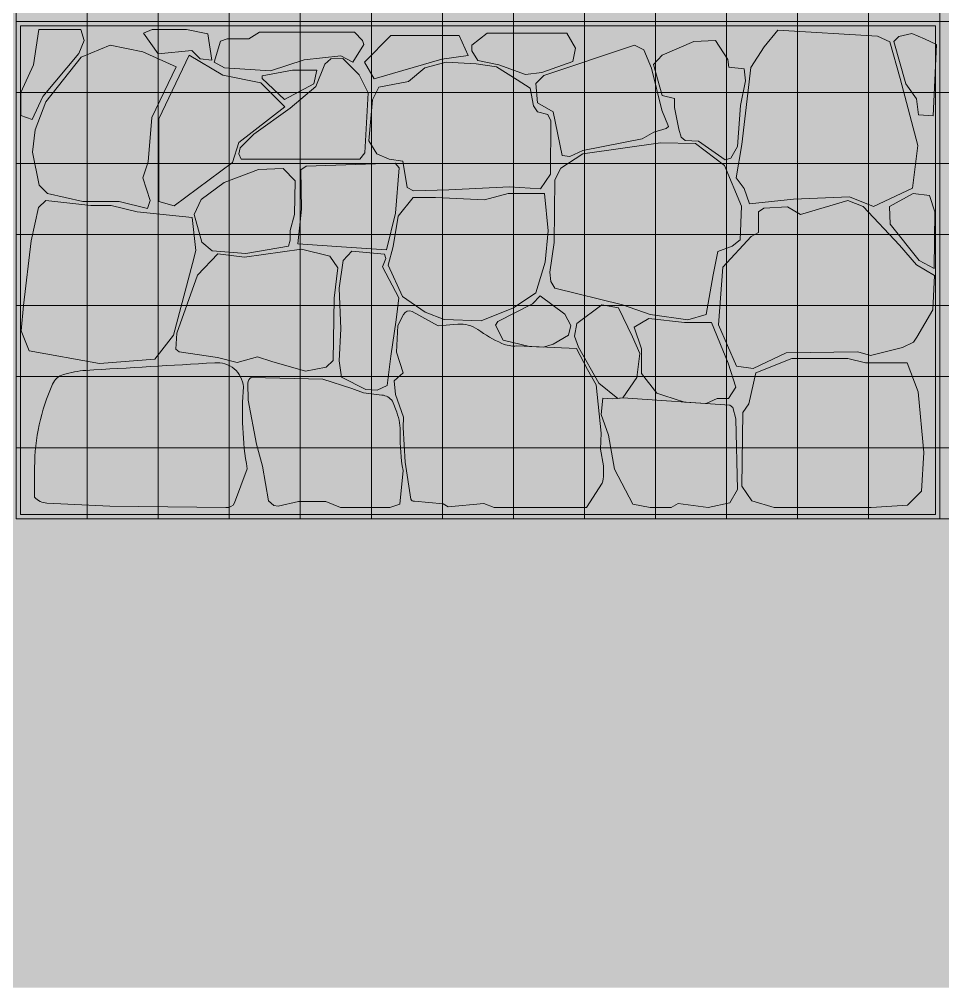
# Model space of a CAD drawing. Header units: centimetres. Extents: x -4381 to 5639, y -3920 to 4826.
# Drawn here: x 185.011 to 186.39, y 0.996 to 2.444 of the extents above; entities that cross this region are included whole.
import ezdxf
from ezdxf.xclip import XClip

# ---------------------------------------------------------------- set-up
doc = ezdxf.new("R2010")
doc.units = ezdxf.units.CM
doc.header["$MEASUREMENT"] = 0
doc.header["$XCLIPFRAME"] = 0
doc.set_wipeout_variables(frame=1)
doc.linetypes.add('Wipeout_Contour', pattern=[100, 0, -100])
for name, color, linetype, lineweight, true_color in [('0- SITE_Pen_No__180', 7, 'Continuous', 5, 0xe2e3c6), ('cad-block.com_Pen_No__62', 7, 'Continuous', 5, 0xaaaaaa), ('hatch stone_Pen_No__254', 7, 'Continuous', 13, 0xe8e8e8)]:
    doc.layers.add(name, color=color, linetype=linetype, lineweight=lineweight, true_color=true_color)
doc.layers.add('0_Pen_No__1', color=7, linetype='Continuous', lineweight=5)
doc.layers.add('net_Pen_No__1', color=7, linetype='Continuous', lineweight=5)
doc.layers.add('Drawing & Figure', color=7, linetype='Continuous')
doc.layers.add('Mur de clôture', color=7, linetype='Continuous')

# ---------------------------------------------------------------- blocks, each defined once
blk = doc.blocks.new('Drawing_15_15', base_point=(-267.6734, 10.6179))
at = {"layer": 'hatch stone_Pen_No__254', "linetype": 'Continuous', "ltscale": 10}
for points in [[(185.0296, 2.294), (185.0456, 2.3285), (185.0994, 2.3924), (185.1078, 2.4119), (185.1027, 2.4286), (185.0398, 2.4286), (185.0316, 2.3758), (185.0128, 2.3342), (185.0128, 2.2998)], [(185.218, 2.3922), (185.2683, 2.3971), (185.2807, 2.3847), (185.2984, 2.3825), (185.2925, 2.422), (185.2603, 2.4286), (185.2093, 2.4286), (185.1964, 2.423)], [(185.3112, 2.4109), (185.302, 2.3798), (185.3172, 2.3712), (185.3858, 2.3668), (185.4365, 2.3834), (185.4912, 2.389), (185.509, 2.3798), (185.5257, 2.4059), (185.5237, 2.4122), (185.5115, 2.4245), (185.3694, 2.4245), (185.3536, 2.4144), (185.3215, 2.4144)], [(185.5409, 2.3546), (185.6422, 2.3842), (185.6815, 2.3898), (185.668, 2.4195), (185.5658, 2.4195), (185.5264, 2.3797)], [(185.8376, 2.3808), (185.8419, 2.4004), (185.8288, 2.423), (185.7099, 2.423), (185.6867, 2.4051), (185.687, 2.3967), (185.6959, 2.3822), (185.7271, 2.3759), (185.767, 2.361), (185.7914, 2.3643)], [(186.1021, 2.1679), (186.1675, 2.1749), (186.2513, 2.1784), (186.2872, 2.164), (186.3455, 2.1915), (186.3533, 2.2553), (186.3269, 2.3552), (186.3118, 2.4102), (186.2932, 2.4183), (186.1444, 2.4276), (186.1239, 2.4027), (186.104, 2.3719), (186.0905, 2.2564), (186.0817, 2.2069), (186.0937, 2.1909)], [(186.3761, 2.2994), (186.3813, 2.4061), (186.3634, 2.4145), (186.3444, 2.4227), (186.3249, 2.4179), (186.3177, 2.4107), (186.3356, 2.3472), (186.3513, 2.325), (186.3545, 2.3011)], [(185.2022, 2.1611), (185.2061, 2.1727), (185.1953, 2.2068), (185.2031, 2.2306), (185.2089, 2.2971), (185.245, 2.3725), (185.1951, 2.3951), (185.1466, 2.405), (185.1029, 2.3869), (185.0502, 2.3203), (185.0343, 2.2785), (185.0303, 2.2449), (185.0404, 2.196), (185.0528, 2.1835), (185.1058, 2.1714), (185.16, 2.1714)], [(185.822, 2.2404), (185.8335, 2.2388), (185.8526, 2.2474), (185.9415, 2.2649), (185.9587, 2.2752), (185.9773, 2.2804), (185.9807, 2.2836), (185.971, 2.3078), (185.9556, 2.3707), (185.9438, 2.3983), (185.93, 2.4049), (185.7944, 2.3599), (185.7823, 2.3477), (185.7849, 2.3191), (185.8087, 2.3054)], [(185.9995, 2.2678), (186.0055, 2.2628), (186.0258, 2.2618), (186.0654, 2.2336), (186.0738, 2.2364), (186.0837, 2.2538), (186.0885, 2.315), (186.0958, 2.3517), (186.0941, 2.3699), (186.0712, 2.3724), (186.0695, 2.3835), (186.0513, 2.412), (186.0189, 2.4104), (185.9711, 2.3901), (185.9584, 2.3763), (185.9715, 2.3298), (185.9899, 2.3256), (185.9899, 2.3117), (185.9962, 2.2793)], [(185.2644, 2.3902), (185.2191, 2.2952), (185.2191, 2.1714), (185.2423, 2.1651), (185.3292, 2.2295), (185.3389, 2.2595), (185.4075, 2.3127), (185.3714, 2.3488), (185.3147, 2.3604)], [(185.4763, 2.3846), (185.467, 2.3768), (185.4538, 2.3435), (185.4154, 2.3109), (185.3611, 2.272), (185.3408, 2.2517), (185.3387, 2.2427), (185.3423, 2.2345), (185.5193, 2.2345), (185.5268, 2.244), (185.5318, 2.3336), (185.5183, 2.3609), (185.4943, 2.3849)], [(185.5838, 2.2316), (185.5905, 2.1924), (185.5999, 2.1875), (185.6523, 2.189), (185.7432, 2.1932), (185.7896, 2.1903), (185.8047, 2.2123), (185.8049, 2.2922), (185.8005, 2.3014), (185.785, 2.3052), (185.779, 2.3146), (185.774, 2.341), (185.7547, 2.3532), (185.7239, 2.3727), (185.6932, 2.3772), (185.6484, 2.3798), (185.6169, 2.3711), (185.5924, 2.3508), (185.5479, 2.3423), (185.5386, 2.3232), (185.5331, 2.2621), (185.5447, 2.2425), (185.5632, 2.2346)], [(185.3737, 2.3551), (185.4068, 2.3238), (185.4506, 2.3472), (185.4551, 2.3677), (185.4188, 2.3677), (185.3737, 2.3591)], [(185.811, 2.0419), (185.9123, 2.0168), (185.9533, 2.0023), (186.0095, 1.9946), (186.0369, 2.0027), (186.0476, 2.062), (186.0547, 2.0967), (186.0762, 2.1046), (186.088, 2.1142), (186.0898, 2.1643), (186.0643, 2.225), (186.0213, 2.258), (185.9691, 2.2589), (185.853, 2.2428), (185.8197, 2.221), (185.811, 2.204), (185.8097, 2.1103), (185.8033, 2.0656), (185.8049, 2.0519)], [(185.2989, 2.0978), (185.3493, 2.0935), (185.4127, 2.1047), (185.4153, 2.1134), (185.4154, 2.128), (185.4219, 2.1519), (185.423, 2.2024), (185.4049, 2.2206), (185.368, 2.2192), (185.3168, 2.1999), (185.2823, 2.1743), (185.2721, 2.152), (185.2833, 2.1108)], [(185.4268, 2.1082), (185.4994, 2.1033), (185.5594, 2.0994), (185.5727, 2.1542), (185.5783, 2.2218), (185.5721, 2.2288), (185.4394, 2.2243), (185.4316, 2.2185), (185.4324, 2.1599)], [(185.0256, 1.9484), (185.1305, 1.9293), (185.2134, 1.9358), (185.2409, 1.9718), (185.2693, 2.0789), (185.2746, 2.0984), (185.269, 2.1476), (185.1867, 2.1561), (185.1478, 2.1655), (185.1173, 2.1655), (185.0503, 2.1731), (185.0395, 2.1623), (185.0283, 2.1125), (185.0169, 2.0158), (185.0135, 1.9782)], [(185.562, 2.0762), (185.5835, 2.0295), (185.6173, 2.0059), (185.6458, 1.9948), (185.7011, 1.993), (185.7492, 2.0123), (185.7827, 2.0348), (185.7966, 2.0807), (185.801, 2.1275), (185.7957, 2.1836), (185.741, 2.1836), (185.7057, 2.1741), (185.6328, 2.1776), (185.5993, 2.1776), (185.5767, 2.1493), (185.5693, 2.1043)], [(186.0824, 1.9252), (186.1072, 1.9219), (186.1565, 1.9453), (186.2639, 1.9466), (186.2825, 1.9414), (186.3304, 1.953), (186.3468, 1.9609), (186.3519, 1.9686), (186.3759, 2.0096), (186.3784, 2.0608), (186.3512, 2.0767), (186.3258, 2.1061), (186.2717, 2.1638), (186.2487, 2.1729), (186.178, 2.1521), (186.1586, 2.1635), (186.1231, 2.1615), (186.1151, 2.1559), (186.1151, 2.1249), (186.1046, 2.119), (186.0619, 2.0734), (186.0556, 1.9871)], [(186.3109, 2.1639), (186.3122, 2.1376), (186.3553, 2.0832), (186.3777, 2.0714), (186.3787, 2.1562), (186.3709, 2.1802), (186.3466, 2.1833)], [(185.2443, 1.9507), (185.2495, 1.9467), (185.3067, 1.9382), (185.3361, 1.9306), (185.3664, 1.9391), (185.3881, 1.9321), (185.4382, 1.9177), (185.4691, 1.9237), (185.4799, 1.9339), (185.481, 2.0268), (185.4865, 2.0724), (185.4745, 2.0897), (185.4321, 2.1003), (185.3471, 2.088), (185.3071, 2.0934), (185.2769, 2.0614), (185.2461, 1.9745)], [(185.5286, 1.8904), (185.5452, 1.8894), (185.5606, 1.8962), (185.5661, 1.9403), (185.5737, 1.9944), (185.5776, 2.0273), (185.5534, 2.0737), (185.5582, 2.086), (185.5566, 2.0929), (185.5077, 2.0973), (185.4946, 2.0834), (185.4884, 2.042), (185.491, 1.9809), (185.4887, 1.9334), (185.492, 1.9088)], [(185.7339, 1.9639), (185.7729, 1.9547), (185.7938, 1.9538), (185.8085, 1.9583), (185.8315, 1.9715), (185.8349, 1.9859), (185.8261, 2.0029), (185.789, 2.0304), (185.7777, 2.0182), (185.7258, 1.9921), (185.7224, 1.9865)], [(185.8404, 1.9703), (185.8462, 1.9536), (185.8769, 1.8999), (185.905, 1.8771), (185.9126, 1.8779), (185.9334, 1.9085), (185.9382, 1.9444), (185.9271, 1.9693), (185.9061, 2.0126), (185.8812, 2.0169), (185.8439, 1.9891)], [(185.6517, 1.7148), (185.705, 1.7198), (185.7205, 1.714), (185.8582, 1.714), (185.8818, 1.7503, 0.078557), (185.8836, 1.7762), (185.8791, 1.8011), (185.8802, 1.8253), (185.8729, 1.8976), (185.8599, 1.9204), (185.8432, 1.9517), (185.754, 1.9555, -0.129508), (185.7317, 1.9593, -0.047136), (185.6959, 1.98, 0.178869), (185.6658, 1.9881), (185.6366, 1.9855), (185.5978, 2.0069, 0.402294), (185.5848, 2.0026), (185.5761, 1.9861), (185.5744, 1.9461), (185.5842, 1.9154), (185.5708, 1.9033), (185.5729, 1.8827), (185.585, 1.849), (185.5845, 1.8338), (185.5874, 1.7817), (185.5955, 1.7265, 0.271244), (185.601, 1.7233), (185.6443, 1.7194)], [(185.9736, 1.8813), (186.0047, 1.8717), (186.0369, 1.8695), (186.0533, 1.877), (186.0706, 1.877), (186.0812, 1.8939), (186.0702, 1.9296), (186.0622, 1.9491), (186.0453, 1.9907), (186.0049, 1.9907), (185.9512, 1.9966), (185.9295, 1.9835), (185.9407, 1.951), (185.9407, 1.9143), (185.9632, 1.8849)], [(185.0335, 1.7294, 0.202929), (185.052, 1.7205), (185.1458, 1.716), (185.3195, 1.714, 0.315943), (185.3323, 1.7208), (185.3512, 1.772, -0.062601), (185.3455, 1.8944, 0.423499), (185.3026, 1.9302), (185.1099, 1.9189, 0.056058), (185.0767, 1.9128, 0.216368), (185.0603, 1.8984, 0.106349), (185.0335, 1.774)], [(186.1387, 1.714), (186.2034, 1.714), (186.2838, 1.714), (186.3382, 1.7175), (186.3589, 1.7382), (186.3626, 1.7962), (186.3539, 1.8869), (186.3375, 1.9304), (186.2752, 1.9304), (186.2487, 1.9366), (186.1649, 1.9366), (186.1114, 1.9152), (186.1007, 1.8691), (186.0917, 1.8561), (186.0906, 1.746), (186.1054, 1.7238)], [(185.3829, 1.7239), (185.3911, 1.7172), (185.3977, 1.7162), (185.428, 1.7229), (185.4686, 1.7229), (185.4906, 1.714), (185.5643, 1.714), (185.5794, 1.719), (185.5842, 1.7695, -0.055011), (185.58, 1.8244, 0.099308), (185.5746, 1.8565), (185.5683, 1.873, 0.204724), (185.5523, 1.8821), (185.5248, 1.8852), (185.5074, 1.8921), (185.4643, 1.9059), (185.357, 1.9085, 0.262334), (185.3523, 1.9), (185.3525, 1.8744), (185.3652, 1.8085), (185.374, 1.7758)], [(185.9274, 1.7189), (185.9533, 1.714), (185.985, 1.714), (185.9955, 1.7198), (186.0399, 1.714), (186.0723, 1.7209), (186.0841, 1.7408), (186.0814, 1.8467), (186.077, 1.8636), (186.0723, 1.8671), (185.9126, 1.8779), (185.8974, 1.8762), (185.8827, 1.8776), (185.8803, 1.8532), (185.8911, 1.8222), (185.9001, 1.7713)]]:
    blk.add_hatch(color=256, dxfattribs=at).paths.add_polyline_path(points)
at = {"layer": 'cad-block.com_Pen_No__62', "linetype": 'Continuous', "ltscale": 10, "flags": 128}
for points in [[(185.2443, 1.9507), (185.2461, 1.9745), (185.2769, 2.0614), (185.3071, 2.0934), (185.3471, 2.088), (185.4321, 2.1003), (185.4745, 2.0897), (185.4865, 2.0724), (185.481, 2.0268), (185.4799, 1.9339), (185.4691, 1.9237), (185.4382, 1.9177), (185.3881, 1.9321), (185.3664, 1.9391), (185.3361, 1.9306), (185.3067, 1.9382), (185.2495, 1.9467), (185.2443, 1.9507)], [(185.5286, 1.8904), (185.492, 1.9088), (185.4887, 1.9334), (185.491, 1.9809), (185.4884, 2.042), (185.4946, 2.0834), (185.5077, 2.0973), (185.5566, 2.0929), (185.5582, 2.086), (185.5534, 2.0737), (185.5776, 2.0273), (185.5737, 1.9944), (185.5661, 1.9403), (185.5606, 1.8962), (185.5452, 1.8894), (185.5286, 1.8904)], [(185.7339, 1.9639), (185.7224, 1.9865), (185.7258, 1.9921), (185.7777, 2.0182), (185.789, 2.0304), (185.8261, 2.0029), (185.8349, 1.9859), (185.8315, 1.9715), (185.8085, 1.9583), (185.7938, 1.9538), (185.7729, 1.9547), (185.7339, 1.9639)], [(185.8404, 1.9703), (185.8439, 1.9891), (185.8812, 2.0169), (185.9061, 2.0126), (185.9271, 1.9693), (185.9382, 1.9444), (185.9334, 1.9085), (185.9126, 1.8779), (185.905, 1.8771), (185.8769, 1.8999), (185.8462, 1.9536), (185.8404, 1.9703)], [(185.9736, 1.8813), (186.0047, 1.8717), (186.0369, 1.8695), (186.0533, 1.877), (186.0706, 1.877), (186.0812, 1.8939), (186.0702, 1.9296), (186.0622, 1.9491), (186.0453, 1.9907), (186.0049, 1.9907), (185.9512, 1.9966), (185.9295, 1.9835), (185.9407, 1.951), (185.9407, 1.9143), (185.9632, 1.8849), (185.9736, 1.8813)], [(186.1387, 1.714), (186.1054, 1.7238), (186.0906, 1.746), (186.0917, 1.8561), (186.1007, 1.8691), (186.1114, 1.9152), (186.1649, 1.9366), (186.2487, 1.9366), (186.2752, 1.9304), (186.3375, 1.9304), (186.3539, 1.8869), (186.3626, 1.7962), (186.3589, 1.7382), (186.3382, 1.7175), (186.2838, 1.714), (186.2034, 1.714), (186.1387, 1.714)], [(185.9274, 1.7189), (185.9001, 1.7713), (185.8911, 1.8222), (185.8803, 1.8532), (185.8827, 1.8776), (185.8974, 1.8762), (185.9126, 1.8779), (186.0723, 1.8671), (186.077, 1.8636), (186.0814, 1.8467), (186.0841, 1.7408), (186.0723, 1.7209), (186.0399, 1.714), (185.9955, 1.7198), (185.985, 1.714), (185.9533, 1.714), (185.9274, 1.7189)]]:
    blk.add_lwpolyline(points, close=True, dxfattribs=at)
for points in [[(185.6517, 1.7148), (185.6443, 1.7194), (185.601, 1.7233, -0.271244), (185.5955, 1.7265), (185.5874, 1.7817), (185.5845, 1.8338), (185.585, 1.849), (185.5729, 1.8827), (185.5708, 1.9033), (185.5842, 1.9154), (185.5744, 1.9461), (185.5761, 1.9861), (185.5848, 2.0026, -0.402294), (185.5978, 2.0069), (185.6366, 1.9855), (185.6658, 1.9881, -0.178869), (185.6959, 1.98, 0.047136), (185.7317, 1.9593, 0.129508), (185.754, 1.9555), (185.8432, 1.9517), (185.8599, 1.9204), (185.8729, 1.8976), (185.8802, 1.8253), (185.8791, 1.8011), (185.8836, 1.7762, -0.078557), (185.8818, 1.7503), (185.8582, 1.714), (185.7205, 1.714), (185.705, 1.7198), (185.6517, 1.7148)], [(185.0335, 1.7294), (185.0335, 1.774, -0.106349), (185.0603, 1.8984, -0.216368), (185.0767, 1.9128, -0.056058), (185.1099, 1.9189, -0.001113), (185.3026, 1.9302, -0.423499), (185.3455, 1.8944, 0.062601), (185.3512, 1.772), (185.3323, 1.7208, -0.315943), (185.3195, 1.714), (185.1458, 1.716), (185.052, 1.7205, -0.202929), (185.0335, 1.7294)], [(185.3829, 1.7239), (185.374, 1.7758), (185.3652, 1.8085), (185.3525, 1.8744), (185.3523, 1.9, -0.262334), (185.357, 1.9085), (185.4643, 1.9059), (185.5074, 1.8921), (185.5248, 1.8852), (185.5523, 1.8821, -0.204724), (185.5683, 1.873), (185.5746, 1.8565, -0.099308), (185.58, 1.8244, 0.055011), (185.5842, 1.7695), (185.5794, 1.719), (185.5643, 1.714), (185.4906, 1.714), (185.4686, 1.7229), (185.428, 1.7229), (185.3977, 1.7162), (185.3911, 1.7172), (185.3829, 1.7239)]]:
    blk.add_lwpolyline(points, format="xyb", close=True, dxfattribs=at)
at = {"layer": 'net_Pen_No__1', "linetype": 'Continuous', "ltscale": 10, "flags": 128}
for points in [[(185.0059, 2.1219), (186.3861, 2.1219)], [(186.3861, 2.1219), (187.7663, 2.1219)], [(185.0059, 2.0158), (186.3861, 2.0158)], [(186.3861, 2.0158), (187.7663, 2.0158)], [(185.0059, 1.9096), (186.3861, 1.9096)], [(186.3861, 1.9096), (187.7663, 1.9096)], [(185.0059, 1.8034), (186.3861, 1.8034)], [(186.3861, 1.8034), (187.7663, 1.8034)]]:
    blk.add_lwpolyline(points, dxfattribs=at)
at = {"color": 254, "linetype": 'Wipeout_Contour', "lineweight": 0, "ltscale": 1671.77046}
blk.add_wipeout([(179.4853, 5.4131), (179.4853, 3.1827), (181.1878, 3.0031), (181.4619, 2.9897), (187.4252, 2.5376), (187.8062, 2.5014), (191.5693, 2.1494), (191.6061, 2.1461), (191.6061, 5.4131)], dxfattribs=at).dxf.layer = 'Mur de clôture'
at = {"layer": '0- SITE_Pen_No__180', "linetype": 'Continuous', "lineweight": 0, "ltscale": 10, "true_color": 0x383831}
blk.add_hatch(color=250, dxfattribs=at).paths.add_polyline_path([(150.8555, 0.9963), (191.9908, 0.9963), (191.9908, 2.1246), (191.9205, 2.1179), (191.5008, 2.1556), (187.8035, 2.5014), (187.4252, 2.5376), (181.4619, 2.9897), (181.1861, 3.0031), (180.7554, 3.0485), (176.89, 3.4563), (170.3282, 3.9956), (169.4763, 4.0562), (166.3708, 4.4948), (166.2162, 4.5439), (165.9513, 4.5439), (161.182, 5.0048), (160.5851, 5.0809), (159.2778, 5.1364), (159.0078, 5.1364), (157.2074, 5.1364), (156.5896, 5.1363), (151.1847, 5.1363), (151.0615, 5.1363), (150.8555, 5.1455)])
at = {"layer": '0_Pen_No__1', "linetype": 'Continuous', "lineweight": 0, "ltscale": 10, "true_color": 0x000000}
blk.add_hatch(color=18, dxfattribs=at).paths.add_polyline_path([(150.8555, 5.1482), (150.8555, 0.9963), (191.9908, 0.9963), (191.9908, 2.1212), (191.9068, 2.1179), (188.9123, 2.4127), (187.1039, 2.562), (179.4853, 3.1817), (177.5688, 3.3847), (175.805, 3.5455), (169.6156, 4.1104), (166.2312, 4.5836), (163.6783, 4.7817), (160.5633, 5.0818), (159.28, 5.1364), (157.0853, 5.1364), (157.0853, 5.1413), (150.9484, 5.1413)])
at = {"layer": 'cad-block.com_Pen_No__62', "linetype": 'Continuous', "ltscale": 10, "flags": 128}
for points in [[(185.0296, 2.294), (185.0128, 2.2998), (185.0128, 2.3342), (185.0316, 2.3758), (185.0398, 2.4286), (185.1027, 2.4286), (185.1078, 2.4119), (185.0994, 2.3924), (185.0456, 2.3285), (185.0296, 2.294)], [(185.218, 2.3922), (185.1964, 2.423), (185.2093, 2.4286), (185.2603, 2.4286), (185.2925, 2.422), (185.2984, 2.3825), (185.2807, 2.3847), (185.2683, 2.3971), (185.218, 2.3922)], [(185.3112, 2.4109), (185.302, 2.3798), (185.3172, 2.3712), (185.3858, 2.3668), (185.4365, 2.3834), (185.4912, 2.389), (185.509, 2.3798), (185.5257, 2.4059), (185.5237, 2.4122), (185.5115, 2.4245), (185.3694, 2.4245), (185.3536, 2.4144), (185.3215, 2.4144), (185.3112, 2.4109)], [(185.5409, 2.3546), (185.5264, 2.3797), (185.5658, 2.4195), (185.668, 2.4195), (185.6815, 2.3898), (185.6422, 2.3842), (185.5409, 2.3546)], [(185.8376, 2.3808), (185.7914, 2.3643), (185.767, 2.361), (185.7271, 2.3759), (185.6959, 2.3822), (185.687, 2.3967), (185.6867, 2.4051), (185.7099, 2.423), (185.8288, 2.423), (185.8419, 2.4004), (185.8376, 2.3808)], [(186.1021, 2.1679), (186.0937, 2.1909), (186.0817, 2.2069), (186.0905, 2.2564), (186.104, 2.3719), (186.1239, 2.4027), (186.1444, 2.4276), (186.2932, 2.4183), (186.3118, 2.4102), (186.3269, 2.3552), (186.3533, 2.2553), (186.3455, 2.1915), (186.2872, 2.164), (186.2513, 2.1784), (186.1675, 2.1749), (186.1021, 2.1679)], [(186.3761, 2.2994), (186.3813, 2.4061), (186.3634, 2.4145), (186.3444, 2.4227), (186.3249, 2.4179), (186.3177, 2.4107), (186.3356, 2.3472), (186.3513, 2.325), (186.3545, 2.3011), (186.3761, 2.2994)], [(185.2022, 2.1611), (185.16, 2.1714), (185.1058, 2.1714), (185.0528, 2.1835), (185.0404, 2.196), (185.0303, 2.2449), (185.0343, 2.2785), (185.0502, 2.3203), (185.1029, 2.3869), (185.1466, 2.405), (185.1951, 2.3951), (185.245, 2.3725), (185.2089, 2.2971), (185.2031, 2.2306), (185.1953, 2.2068), (185.2061, 2.1727), (185.2022, 2.1611)], [(185.822, 2.2404), (185.8087, 2.3054), (185.7849, 2.3191), (185.7823, 2.3477), (185.7944, 2.3599), (185.93, 2.4049), (185.9438, 2.3983), (185.9556, 2.3707), (185.971, 2.3078), (185.9807, 2.2836), (185.9773, 2.2804), (185.9587, 2.2752), (185.9415, 2.2649), (185.8526, 2.2474), (185.8335, 2.2388), (185.822, 2.2404)], [(185.9995, 2.2678), (185.9962, 2.2793), (185.9899, 2.3117), (185.9899, 2.3256), (185.9715, 2.3298), (185.9584, 2.3763), (185.9711, 2.3901), (186.0189, 2.4104), (186.0513, 2.412), (186.0695, 2.3835), (186.0712, 2.3724), (186.0941, 2.3699), (186.0958, 2.3517), (186.0885, 2.315), (186.0837, 2.2538), (186.0738, 2.2364), (186.0654, 2.2336), (186.0258, 2.2618), (186.0055, 2.2628), (185.9995, 2.2678)], [(185.2644, 2.3902), (185.2191, 2.2952), (185.2191, 2.1714), (185.2423, 2.1651), (185.3292, 2.2295), (185.3389, 2.2595), (185.4075, 2.3127), (185.3714, 2.3488), (185.3147, 2.3604), (185.2644, 2.3902)], [(185.4763, 2.3846), (185.4943, 2.3849), (185.5183, 2.3609), (185.5318, 2.3336), (185.5268, 2.244), (185.5193, 2.2345), (185.3423, 2.2345), (185.3387, 2.2427), (185.3408, 2.2517), (185.3611, 2.272), (185.4154, 2.3109), (185.4538, 2.3435), (185.467, 2.3768), (185.4763, 2.3846)], [(185.5838, 2.2316), (185.5905, 2.1924), (185.5999, 2.1875), (185.6523, 2.189), (185.7432, 2.1932), (185.7896, 2.1903), (185.8047, 2.2123), (185.8049, 2.2922), (185.8005, 2.3014), (185.785, 2.3052), (185.779, 2.3146), (185.774, 2.341), (185.7547, 2.3532), (185.7239, 2.3727), (185.6932, 2.3772), (185.6484, 2.3798), (185.6169, 2.3711), (185.5924, 2.3508), (185.5479, 2.3423), (185.5386, 2.3232), (185.5331, 2.2621), (185.5447, 2.2425), (185.5632, 2.2346), (185.5838, 2.2316)], [(185.3737, 2.3551), (185.3737, 2.3591), (185.4188, 2.3677), (185.4551, 2.3677), (185.4506, 2.3472), (185.4068, 2.3238), (185.3737, 2.3551)], [(185.811, 2.0419), (185.9123, 2.0168), (185.9533, 2.0023), (186.0095, 1.9946), (186.0369, 2.0027), (186.0476, 2.062), (186.0547, 2.0967), (186.0762, 2.1046), (186.088, 2.1142), (186.0898, 2.1643), (186.0643, 2.225), (186.0213, 2.258), (185.9691, 2.2589), (185.853, 2.2428), (185.8197, 2.221), (185.811, 2.204), (185.8097, 2.1103), (185.8033, 2.0656), (185.8049, 2.0519), (185.811, 2.0419)], [(185.2989, 2.0978), (185.2833, 2.1108), (185.2721, 2.152), (185.2823, 2.1743), (185.3168, 2.1999), (185.368, 2.2192), (185.4049, 2.2206), (185.423, 2.2024), (185.4219, 2.1519), (185.4154, 2.128), (185.4153, 2.1134), (185.4127, 2.1047), (185.3493, 2.0935), (185.2989, 2.0978)], [(185.4268, 2.1082), (185.4324, 2.1599), (185.4316, 2.2185), (185.4394, 2.2243), (185.5721, 2.2288), (185.5783, 2.2218), (185.5727, 2.1542), (185.5594, 2.0994), (185.4994, 2.1033), (185.4267, 2.108)], [(185.0256, 1.9484), (185.1305, 1.9293), (185.2134, 1.9358), (185.2409, 1.9718), (185.2693, 2.0789), (185.2746, 2.0984), (185.269, 2.1476), (185.1867, 2.1561), (185.1478, 2.1655), (185.1173, 2.1655), (185.0503, 2.1731), (185.0395, 2.1623), (185.0283, 2.1125), (185.0169, 2.0158), (185.0135, 1.9782), (185.0256, 1.9484)], [(185.562, 2.0762), (185.5693, 2.1043), (185.5767, 2.1493), (185.5993, 2.1776), (185.6328, 2.1776), (185.7057, 2.1741), (185.741, 2.1836), (185.7957, 2.1836), (185.801, 2.1275), (185.7966, 2.0807), (185.7827, 2.0348), (185.7492, 2.0123), (185.7011, 1.993), (185.6458, 1.9948), (185.6173, 2.0059), (185.5835, 2.0295), (185.562, 2.0762)], [(186.0824, 1.9252), (186.0556, 1.9871), (186.0619, 2.0734), (186.1046, 2.119), (186.1151, 2.1249), (186.1151, 2.1559), (186.1231, 2.1615), (186.1586, 2.1635), (186.178, 2.1521), (186.2487, 2.1729), (186.2717, 2.1638), (186.3258, 2.1061), (186.3512, 2.0767), (186.3784, 2.0608), (186.3759, 2.0096), (186.3519, 1.9686), (186.3468, 1.9609), (186.3304, 1.953), (186.2825, 1.9414), (186.2639, 1.9466), (186.1565, 1.9453), (186.1072, 1.9219), (186.0824, 1.9252)], [(186.3109, 2.1639), (186.3122, 2.1376), (186.3553, 2.0832), (186.3777, 2.0714), (186.3787, 2.1562), (186.3709, 2.1802), (186.3466, 2.1833), (186.3109, 2.1639)]]:
    blk.add_lwpolyline(points, close=True, dxfattribs=at)
at = {"layer": 'net_Pen_No__1', "linetype": 'Continuous', "ltscale": 10, "flags": 128}
for points in [[(185.0059, 3.1836), (185.0059, 2.4404), (186.3861, 2.4404), (186.3861, 3.1836), (185.0059, 3.1836)], [(186.3861, 3.1836), (186.3861, 2.4404), (187.7663, 2.4404), (187.7663, 3.1836), (186.3861, 3.1836)], [(185.0059, 2.4404), (185.0059, 1.6973), (186.3861, 1.6973), (186.3861, 2.4404), (185.0059, 2.4404)], [(185.0123, 2.4341), (185.0123, 1.7036), (186.3797, 1.7036), (186.3797, 2.4341), (185.0123, 2.4341)], [(186.3861, 2.4404), (186.3861, 1.6973), (187.7663, 1.6973), (187.7663, 2.4404), (186.3861, 2.4404)]]:
    blk.add_lwpolyline(points, close=True, dxfattribs=at)
for points in [[(185.1121, 3.1836), (185.1121, 2.4404)], [(185.2183, 3.1836), (185.2183, 2.4404)], [(185.3244, 3.1836), (185.3244, 2.4404)], [(185.4306, 3.1836), (185.4306, 2.4404)], [(185.5368, 3.1836), (185.5368, 2.4404)], [(185.6429, 3.1836), (185.6429, 2.4404)], [(185.7491, 3.1836), (185.7491, 2.4404)], [(185.8553, 3.1836), (185.8553, 2.4404)], [(185.9614, 3.1836), (185.9614, 2.4404)], [(186.0676, 3.1836), (186.0676, 2.4404)], [(186.1738, 3.1836), (186.1738, 2.4404)], [(186.2799, 3.1836), (186.2799, 2.4404)], [(185.1121, 2.4404), (185.1121, 1.6973)], [(185.2183, 2.4404), (185.2183, 1.6973)], [(185.3244, 2.4404), (185.3244, 1.6973)], [(185.4306, 2.4404), (185.4306, 1.6973)], [(185.5368, 2.4404), (185.5368, 1.6973)], [(185.6429, 2.4404), (185.6429, 1.6973)], [(185.7491, 2.4404), (185.7491, 1.6973)], [(185.8553, 2.4404), (185.8553, 1.6973)], [(185.9614, 2.4404), (185.9614, 1.6973)], [(186.0676, 2.4404), (186.0676, 1.6973)], [(186.1738, 2.4404), (186.1738, 1.6973)], [(186.2799, 2.4404), (186.2799, 1.6973)], [(185.0059, 2.3343), (186.3861, 2.3343)], [(186.3861, 2.3343), (187.7663, 2.3343)], [(185.0059, 2.2281), (186.3861, 2.2281)], [(186.3861, 2.2281), (187.7663, 2.2281)]]:
    blk.add_lwpolyline(points, dxfattribs=at)

msp = doc.modelspace()

# ---------------------------------------------------------------- block references
at = {"layer": 'Drawing & Figure', "color": 151, "linetype": 'Continuous', "lineweight": 5, "ltscale": 10, "true_color": 0x80c2ff}
ref = msp.add_blockref('Drawing_15_15', (-267.67341, 10.61787), dxfattribs=at)
XClip(ref).set_block_clipping_path([(150.8554874385, 0.9963282177), (191.9907812231, 21.3358905514)])

doc.saveas('drawing.dxf')
